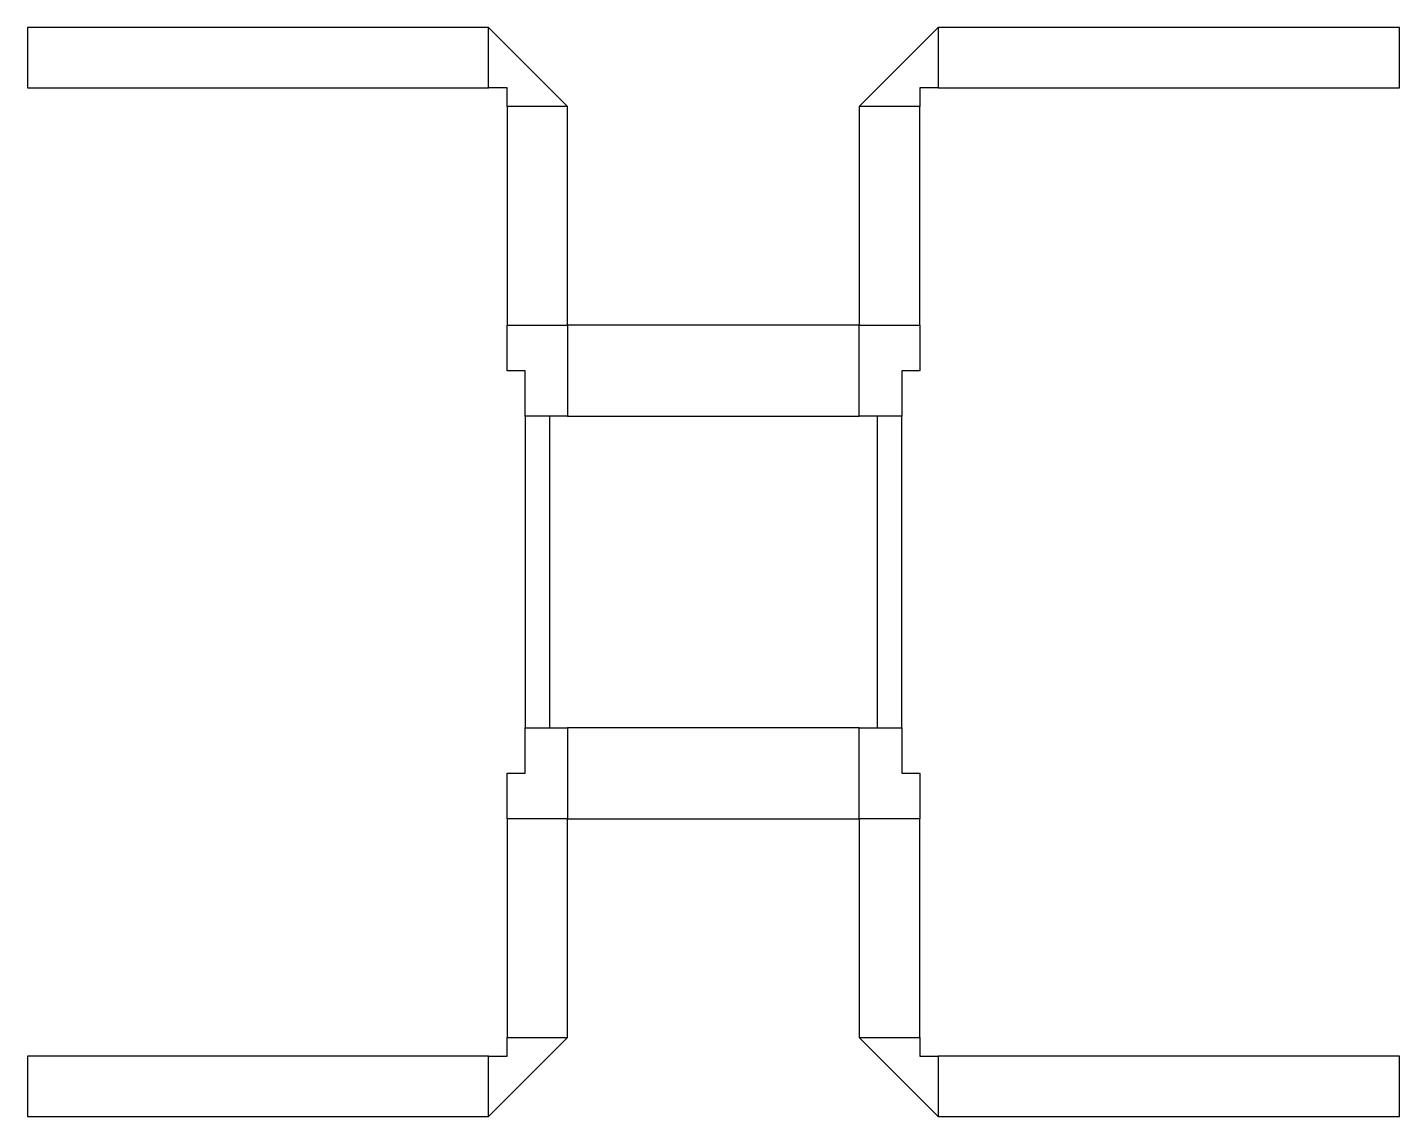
# Model space of a CAD drawing. Extents: x -334 to 666, y -520 to 274.
import ezdxf

# ---------------------------------------------------------------- set-up
doc = ezdxf.new("R2010")
doc.units = 9
doc.layers.add('Default', color=1, linetype='CONTINUOUS')
doc.layers.add('NA', color=136, linetype='CONTINUOUS')

# ---------------------------------------------------------------- blocks, each defined once
blk = doc.blocks.new('lab_p2_11')
at = {"layer": 'NA'}
for points in [[(-333.7, 229.4), (2.4, 229.4), (2.4, 273.5), (-333.7, 273.5)], [(2.4, 273.5), (60, 215.9), (15.9, 215.9), (15.9, 229.4), (2.4, 229.4)], [(272.5, 215.9), (330.1, 273.5), (330.1, 229.4), (316.6, 229.4), (316.6, 215.9)], [(666.3, 273.5), (330.1, 273.5), (330.1, 229.4), (666.3, 229.4)], [(15.9, 215.9), (15.9, 56.4), (60, 56.4), (60, 215.9)], [(272.5, 215.9), (272.5, 56.4), (316.6, 56.4), (316.6, 215.9)], [(60, -10), (29, -10), (29, 23.2), (15.9, 23.2), (15.9, 56.4), (60, 56.4)], [(60, -10), (272.5, -10), (272.5, 56.4), (60, 56.4)], [(272.5, 56.4), (316.6, 56.4), (316.6, 23.2), (303.5, 23.2), (303.5, -10), (272.5, -10)], [(29, -10), (29, -237), (46.9, -237), (46.9, -10)], [(285.6, -10), (285.6, -237), (303.5, -237), (303.5, -10)], [(60, -303.4), (15.9, -303.4), (15.9, -270.2), (29, -270.2), (29, -237), (60, -237)], [(272.5, -237), (60, -237), (60, -303.4), (272.5, -303.4)], [(272.5, -237), (303.5, -237), (303.5, -270.2), (316.6, -270.2), (316.6, -303.4), (272.5, -303.4)], [(15.9, -303.4), (15.9, -462.9), (60, -462.9), (60, -303.4)], [(272.5, -303.4), (272.5, -462.9), (316.6, -462.9), (316.6, -303.4)], [(60, -462.9), (2.4, -520.5), (2.4, -476.5), (15.9, -476.5), (15.9, -462.9)], [(330.1, -520.5), (272.5, -462.9), (316.6, -462.9), (316.6, -476.5), (330.1, -476.5)], [(-333.7, -520.5), (2.4, -520.5), (2.4, -476.5), (-333.7, -476.5)], [(330.1, -520.5), (666.3, -520.5), (666.3, -476.5), (330.1, -476.5)]]:
    blk.add_lwpolyline(points, close=True, dxfattribs=at)

msp = doc.modelspace()

# ---------------------------------------------------------------- block references
at = {"layer": 'Default'}
msp.add_blockref('lab_p2_11', (0, 0), dxfattribs=at)

doc.saveas('drawing.dxf')
